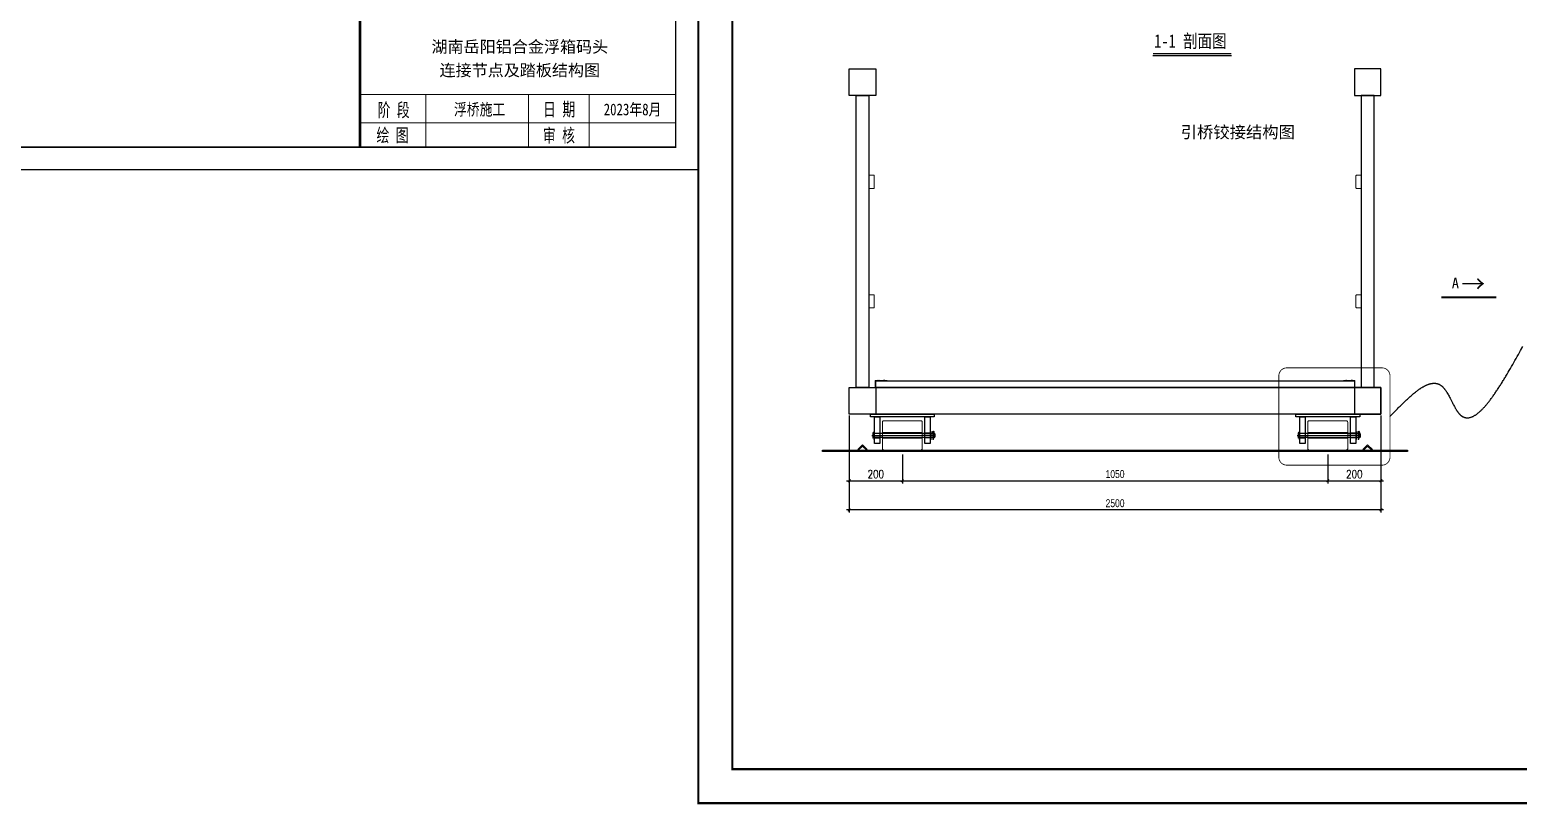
# Model space of a CAD drawing. Extents: x 15372 to 116961, y 24572 to 128109.
# Drawn here: x 28356 to 33955, y 25073 to 27989 of the extents above; entities that cross this region are included whole.
import ezdxf
from ezdxf.enums import TextEntityAlignment as Align

# ---------------------------------------------------------------- set-up
doc = ezdxf.new("R2010")
doc.units = 0
doc.header["$LTSCALE"] = 1000
doc.header["$MEASUREMENT"] = 0
for name, pattern in [('CENTER', [2, 1.25, -0.25, 0.25, -0.25]), ('DASHED2', [9.525, 6.35, -3.175]), ('DIVIDEX2', [63.5, 25.4, -12.7, 0, -12.7, 0, -12.7])]:
    doc.linetypes.add(name, pattern=pattern)
for name, color, linetype in [('BS-Index symbol', 35, 'Continuous'), ('HR-dimension', 9, 'Continuous'), ('HR-Longgu', 32, 'Continuous'), ('HR-看线', 143, 'Continuous'), ('SGIDI_TK_TEXT', 3, 'Continuous'), ('打印图框', 255, 'Continuous'), ('连接端梁', 130, 'Continuous'), ('铝横梁', 220, 'Continuous'), ('铝通', 4, 'Continuous'), ('面板', 44, 'Continuous')]:
    doc.layers.add(name, color=color, linetype=linetype)
for name, color, linetype, lineweight in [('图框', 7, 'Continuous', 13), ('型材', 7, 'Continuous', 15), ('文本 @ 1 (1)', 3, 'Continuous', 13)]:
    doc.layers.add(name, color=color, linetype=linetype, lineweight=lineweight)
doc.styles.add('Arial', font='')
doc.styles.add('HZTXT', font='txtw.shx', dxfattribs={"width": 0.8, "bigfont": 'hztxtw.shx'})
doc.styles.add('SGIDI-0', font='simhei.ttf', dxfattribs={"width": 0.8})
doc.styles.add('仿宋', font='simfang.ttf', dxfattribs={"width": 0.7})
doc.styles.add('宋体', font='')
doc.styles.add('工程字体', font='', dxfattribs={"width": 0.8})
doc.styles.get('Arial').set_extended_font_data('STXihei')
doc.styles.get('宋体').set_extended_font_data('SimSun')
doc.styles.get('工程字体').set_extended_font_data('SimSun')
doc.dimstyles.new('HR-A2-DIM10', dxfattribs={"dimscale": 10, "dimtxt": 3, "dimasz": 1, "dimexe": 1, "dimexo": 1.5, "dimgap": 1, "dimtad": 1, "dimdec": 1, "dimdsep": 46, "dimtxsty": 'HZTXT', "dimblk": 'ARCHTICK', "dimcen": 0, "dimdle": 1, "dimclrd": 256, "dimclre": 256, "dimclrt": 6, "dimadec": 1, "dimazin": 0, "dimtfac": 1, "dimtdec": 1, "dimtix": 1, "dimtmove": 2, "dimatfit": 3, "dimfxl": 15, "dimtolj": 1, "dimtzin": 0, "dimarcsym": 1})

# ---------------------------------------------------------------- blocks, each defined once
blk = doc.blocks.new('*U272')
blk.add_line((0, 0), (29.5, 0))
at = {"const_width": 0.5}
blk.add_lwpolyline([(0, 0.75), (29.5, 0.75)], dxfattribs=at)
at = {"style": '工程字体', "width": 0.8}
blk.add_attdef('图名标注', (0.42, 3), '', height=5, dxfattribs=at)
blk = doc.blocks.new('25-3')
blk.add_lwpolyline([(0, 0), (25, 0), (25, 2, 0.414214), (24, 3), (6.5, 3, -0.414214), (3, 6.5), (3, 24, 0.414214), (2, 25), (0, 25)], format="xyb", close=True)
blk = doc.blocks.new('_ArchTick')
at = {"color": 0, "linetype": 'ByBlock', "const_width": 0.4}
blk.add_lwpolyline([(-0.5, -0.5), (0.5, 0.5)], dxfattribs=at)
blk = doc.blocks.new('*D502')
at = {"layer": 'Defpoints', "color": 0, "ltscale": 1.5, "transparency": 16777216}
for p in [(31438.3, 26551.5, 0), (31638.3, 26404.5, 0), (31638.3, 26291)]:
    blk.add_point(p, dxfattribs=at)
at = {"layer": 'HR-dimension', "lineweight": -2, "ltscale": 1.5, "transparency": 16777216}
for p, q in [((31438.3, 26536.5), (31438.3, 26281)), ((31638.3, 26389.5), (31638.3, 26281)), ((31428.3, 26291), (31648.3, 26291))]:
    blk.add_line(p, q, dxfattribs=at)
at = {"layer": 'HR-dimension', "lineweight": -2, "ltscale": 1.5, "transparency": 16777216, "xscale": 10, "yscale": 10, "zscale": 10, "rotation": 180}
blk.add_blockref('_ArchTick', (31438.3, 26291), dxfattribs=at)
at = {"layer": 'HR-dimension', "lineweight": -2, "ltscale": 1.5, "transparency": 16777216, "xscale": 10, "yscale": 10, "zscale": 10}
blk.add_blockref('_ArchTick', (31638.3, 26291), dxfattribs=at)
at = {"layer": 'HR-dimension', "color": 6, "ltscale": 1.5, "transparency": 16777216, "insert": (31538.3, 26316), "char_height": 30, "attachment_point": 5, "style": 'HZTXT'}
blk.add_mtext('\\A1;200', dxfattribs=at)
blk = doc.blocks.new('*D503')
at = {"layer": 'Defpoints', "color": 0, "ltscale": 1.5, "transparency": 16777216}
for p in [(31638.3, 26404.5, 0), (33238.3, 26404.5, 0), (33238.3, 26291)]:
    blk.add_point(p, dxfattribs=at)
at = {"layer": 'HR-dimension', "lineweight": -2, "ltscale": 1.5, "transparency": 16777216}
for p, q in [((31638.3, 26389.5), (31638.3, 26281)), ((33238.3, 26389.5), (33238.3, 26281)), ((31628.3, 26291), (33248.3, 26291))]:
    blk.add_line(p, q, dxfattribs=at)
at = {"layer": 'HR-dimension', "lineweight": -2, "ltscale": 1.5, "transparency": 16777216, "xscale": 10, "yscale": 10, "zscale": 10, "rotation": 180}
blk.add_blockref('_ArchTick', (31638.3, 26291), dxfattribs=at)
at = {"layer": 'HR-dimension', "lineweight": -2, "ltscale": 1.5, "transparency": 16777216, "xscale": 10, "yscale": 10, "zscale": 10}
blk.add_blockref('_ArchTick', (33238.3, 26291), dxfattribs=at)
at = {"layer": 'HR-dimension', "color": 6, "ltscale": 1.5, "transparency": 16777216, "insert": (32438.3, 26316), "char_height": 30, "attachment_point": 5, "style": 'HZTXT'}
blk.add_mtext('\\A1;{\\Fhztxt_e,hztxt|c134;1050}', dxfattribs=at)
blk = doc.blocks.new('*D504')
at = {"layer": 'Defpoints', "color": 0, "ltscale": 1.5, "transparency": 16777216}
for p in [(33438.3, 26551.5, 0), (33238.3, 26404.5, 0), (33438.3, 26291)]:
    blk.add_point(p, dxfattribs=at)
at = {"layer": 'HR-dimension', "lineweight": -2, "ltscale": 1.5, "transparency": 16777216}
for p, q in [((33438.3, 26536.5), (33438.3, 26281)), ((33238.3, 26389.5), (33238.3, 26281)), ((33228.3, 26291), (33448.3, 26291))]:
    blk.add_line(p, q, dxfattribs=at)
at = {"layer": 'HR-dimension', "lineweight": -2, "ltscale": 1.5, "transparency": 16777216, "xscale": 10, "yscale": 10, "zscale": 10, "rotation": 180}
blk.add_blockref('_ArchTick', (33238.3, 26291), dxfattribs=at)
at = {"layer": 'HR-dimension', "lineweight": -2, "ltscale": 1.5, "transparency": 16777216, "xscale": 10, "yscale": 10, "zscale": 10}
blk.add_blockref('_ArchTick', (33438.3, 26291), dxfattribs=at)
at = {"layer": 'HR-dimension', "color": 6, "ltscale": 1.5, "transparency": 16777216, "insert": (33338.3, 26316), "char_height": 30, "attachment_point": 5, "style": 'HZTXT'}
blk.add_mtext('\\A1;200', dxfattribs=at)
blk = doc.blocks.new('*D505')
at = {"layer": 'Defpoints', "color": 0, "ltscale": 1.5, "transparency": 16777216}
for p in [(31438.3, 26551.5, 0), (33438.3, 26551.5, 0), (31438.3, 26181.2)]:
    blk.add_point(p, dxfattribs=at)
at = {"layer": 'HR-dimension', "lineweight": -2, "ltscale": 1.5, "transparency": 16777216}
for p, q in [((31438.3, 26536.5), (31438.3, 26171.2)), ((33438.3, 26536.5), (33438.3, 26171.2)), ((33448.3, 26181.2), (31428.3, 26181.2))]:
    blk.add_line(p, q, dxfattribs=at)
at = {"layer": 'HR-dimension', "lineweight": -2, "ltscale": 1.5, "transparency": 16777216, "xscale": 10, "yscale": 10, "zscale": 10, "rotation": 180}
blk.add_blockref('_ArchTick', (31438.3, 26181.2), dxfattribs=at)
at = {"layer": 'HR-dimension', "lineweight": -2, "ltscale": 1.5, "transparency": 16777216, "xscale": 10, "yscale": 10, "zscale": 10}
blk.add_blockref('_ArchTick', (33438.3, 26181.2), dxfattribs=at)
at = {"layer": 'HR-dimension', "color": 6, "ltscale": 1.5, "transparency": 16777216, "insert": (32438.3, 26206.2), "char_height": 30, "attachment_point": 5, "style": 'HZTXT'}
blk.add_mtext('\\A1;{\\Fhztxt_e,hztxt|c134;2500}', dxfattribs=at)
blk = doc.blocks.new('A$C71295326')
at = {"color": 1, "linetype": 'CENTER', "ltscale": 0.16}
for p, q in [((-115, -80), (-75, -80)), ((115, -80), (75, -80))]:
    blk.add_line(p, q, dxfattribs=at)
at = {"linetype": 'DASHED2'}
for p, q in [((-105, -71.5), (-85, -71.5)), ((-105, -88.5), (-85, -88.5)), ((105, -71.5), (85, -71.5)), ((105, -88.5), (85, -88.5))]:
    blk.add_line(p, q, dxfattribs=at)
for points in [[(-120, 0), (120, 0), (120, -10), (-120, -10)], [(-105, -10), (-85, -10), (-85, -110), (-105, -110)], [(85, -10), (105, -10), (105, -110), (85, -110)]]:
    blk.add_lwpolyline(points, close=True)
blk = doc.blocks.new('A$C0ed95738')
at = {"layer": '图框'}
h = blk.add_hatch(color=256, dxfattribs=at)
h.paths.add_polyline_path([(75, -63.5), (-75, -63.5), (-75, -65.6), (75, -65.6)])
h.paths.add_polyline_path([(75, -44.4), (-75, -44.4), (-75, -46.5), (75, -46.5)])
at = {"layer": '图框', "color": 1, "linetype": 'CENTER', "ltscale": 0.5}
blk.add_line((-79.9, -55), (79.2, -55), dxfattribs=at)
at = {"layer": '图框', "linetype": 'DASHED2', "ltscale": 0.5}
for p, q in [((-75, -44.4), (75, -44.4)), ((-75, -46.5), (75, -46.5)), ((-75, -63.5), (75, -63.5)), ((-75, -65.6), (75, -65.6))]:
    blk.add_line(p, q, dxfattribs=at)
at = {"layer": '图框'}
blk.add_lwpolyline([(-70, 0), (70, 0, -0.414214), (75, -5), (75, -105, -0.414214), (70, -110), (-70, -110, -0.414214), (-75, -105), (-75, -5, -0.414214)], format="xyb", close=True, dxfattribs=at)
blk = doc.blocks.new('A$C3ad6133d')
at = {"color": 7, "linetype": 'Continuous', "lineweight": 15}
for p, q in [((-4, 24), (-4, -16)), ((-4, 24), (0, 24)), ((4, 30), (0, 30)), ((0, -16), (0, 30)), ((4, -16), (4, 30))]:
    blk.add_line(p, q, dxfattribs=at)
at = {"color": 8, "linetype": 'Continuous', "lineweight": 15}
for p, q in [((-5, -19), (-2, -21)), ((-4, -16), (4, -16)), ((5, -19), (2, -21))]:
    blk.add_line(p, q, dxfattribs=at)
at = {"color": 7, "linetype": 'Continuous', "lineweight": 15}
for centre, radius, start, end in [((0, -24), 7.35, 131.3178, 48.6822), ((-7, -16), 3.47, 311.3178, 0), ((0, -24), 3.67, 131.3178, 48.6822), ((-7, -16), 7.14, 311.3178, 0), ((7, -16), 7.14, 180, 228.6822), ((7, -16), 3.47, 180, 228.6822)]:
    blk.add_arc(centre, radius, start, end, dxfattribs=at)
blk = doc.blocks.new('A$C1a92a842')
at = {"color": 4}
for p, q in [((-223, -143.5), (-223, -176.5)), ((-216, -143.5), (-216, -176.5)), ((-216, -144), (240, -144)), ((240, -176), (-216, -176)), ((244, -148), (240, -144)), ((240, -176), (244, -172)), ((244, -148), (244, -172))]:
    blk.add_line(p, q, dxfattribs=at)
blk.add_circle((233, -160), 4.5, dxfattribs=at)
for centre, start, end in [((-219.5, -143.5), 0, 180), ((-219.5, -176.5), 180, 0)]:
    blk.add_arc(centre, 3.5, start, end, dxfattribs=at)
at = {"layer": '图框', "color": 1, "linetype": 'CENTER', "ltscale": 0.1}
for p, q in [((227.5, -160), (238.5, -160)), ((233, -154.5), (233, -165.5))]:
    blk.add_line(p, q, dxfattribs=at)
at = {"layer": '图框', "color": 4}
blk.add_line((240, -144), (240, -176), dxfattribs=at)
for points in [[(-210, -130), (-216, -130), (-216, -190), (-210, -190)], [(210, -130), (216, -130), (216, -190), (210, -190)]]:
    blk.add_lwpolyline(points, close=True, dxfattribs=at)
at = {"layer": 'HR-dimension', "xscale": 2, "yscale": 2, "zscale": 2}
blk.add_blockref('A$C0ed95738', (0, -50), dxfattribs=at)
at = {"layer": 'HR-dimension', "rotation": 180}
blk.add_blockref('A$C3ad6133d', (233, -160), dxfattribs=at)
at = {"layer": 'HR-Longgu', "xscale": 2, "yscale": 2, "zscale": 2}
blk.add_blockref('A$C71295326', (0, 0), dxfattribs=at)
blk = doc.blocks.new('Fushou')
at = {"layer": '型材'}
blk.add_lwpolyline([(320873, 174507, 0.414214), (320878, 174512), (320878, 174602, 0.414214), (320873, 174607), (320843, 174607, 0.414214), (320838, 174602), (320838, 174512, 0.414214), (320843, 174507)], format="xyb", close=True, dxfattribs=at)
at = {"layer": '型材', "elevation": 0}
blk.add_lwpolyline([(320873, 173607, 0.414214), (320878, 173612), (320878, 173702, 0.414214), (320873, 173707), (320843, 173707, 0.414214), (320838, 173702), (320838, 173612, 0.414214), (320843, 173607)], format="xyb", close=True, dxfattribs=at)
at = {"layer": '铝横梁', "color": 6}
blk.add_lwpolyline([(320742, 175207), (320838, 175207), (320838, 173007), (320742, 173007)], close=True, dxfattribs=at)
at = {"layer": '铝通'}
for points in [[(320690, 175207), (320690, 175407), (320890, 175407), (320890, 175207), (320690, 175207)], [(320690, 172807), (320690, 173007), (320890, 173007), (320890, 172807), (320690, 172807)]]:
    blk.add_lwpolyline(points, dxfattribs=at)

msp = doc.modelspace()

# ---------------------------------------------------------------- linework, layer by layer
at = {"elevation": 0}
msp.add_lwpolyline([(31438.33, 26641.54), (33438.35, 26641.54), (33438.35, 26541.54), (31438.33, 26541.54)], close=True, dxfattribs=at)
at = {"layer": 'BS-Index symbol', "color": 1, "linetype": 'DIVIDEX2', "const_width": 3, "flags": 128}
msp.add_lwpolyline([(33084.23, 26715.93), (33442.3, 26715.93, -0.4142136), (33472.3, 26685.93), (33472.3, 26379.62, -0.4142136), (33442.3, 26349.62), (33084.23, 26349.62, -0.4142136), (33054.23, 26379.62), (33054.23, 26685.93, -0.4142136)], format="xyb", close=True, dxfattribs=at)
at = {"layer": 'BS-Index symbol', "color": 1, "linetype": 'DIVIDEX2'}
msp.add_spline([(33472.3, 26532.77), (33668.26, 26646.53), (33728.95, 26547.5), (33972.33, 26796.42)], degree=3, dxfattribs=at)
at = {"layer": 'HR-看线', "elevation": 0}
msp.add_lwpolyline([(33538.33, 26406.54), (33538.33, 26400.54), (31338.33, 26400.54), (31338.33, 26406.54)], close=True, dxfattribs=at)
at = {"layer": '图框'}
for p, q in [((29598.33, 27744.85), (30786, 27744.85)), ((29845.52, 27744.85), (29845.52, 27546.93)), ((30232.15, 27744.85), (30232.15, 27546.93)), ((30459.65, 27744.85), (30459.65, 27546.93)), ((29598.33, 27638.13), (30786, 27638.13)), ((29886.96, 27546.93), (30786, 27546.93))]:
    msp.add_line(p, q, dxfattribs=at)
at = {"layer": '图框', "const_width": 8.99}
msp.add_lwpolyline([(29598.33, 28147.26), (29598.33, 27546.93)], dxfattribs=at)
at = {"layer": '图框', "color": 3, "const_width": 7.5}
msp.add_lwpolyline([(33665.32, 26981.82), (33872.33, 26981.82)], dxfattribs=at)
at = {"layer": '型材', "color": 4, "elevation": 0}
for points in [[(31547.28, 26669.59, 0.4142136), (31546.72, 26669.59), (31545.79, 26668.65, -0.1989124), (31545.51, 26668.54), (31537.33, 26668.54, 0.4142136), (31536.33, 26667.54), (31536.33, 26645.04, 0.4142136), (31536.83, 26644.54), (31537.83, 26644.54, 0.4142136), (31538.33, 26645.04), (31538.33, 26666.54), (31581.03, 26666.54, 0.6656441), (31581.25, 26667.05, 0.2007367), (31577.69, 26668.54), (31572.16, 26668.54, -0.1989124), (31571.88, 26668.65), (31570.95, 26669.59, 0.4142136), (31570.38, 26669.59), (31569.62, 26668.82, -0.4142136), (31569.05, 26668.82), (31568.28, 26669.59, 0.4142136), (31567.72, 26669.59), (31566.79, 26668.65, -0.1989124), (31566.51, 26668.54), (31551.16, 26668.54, -0.1989124), (31550.88, 26668.65), (31549.95, 26669.59, 0.4142136), (31549.38, 26669.59), (31548.62, 26668.82, -0.4142136), (31548.05, 26668.82)], [(33329.39, 26669.59, -0.4142136), (33329.96, 26669.59), (33330.89, 26668.65, 0.1989124), (33331.17, 26668.54), (33339.35, 26668.54, -0.4142136), (33340.35, 26667.54), (33340.35, 26645.04, -0.4142136), (33339.85, 26644.54), (33338.85, 26644.54, -0.4142136), (33338.35, 26645.04), (33338.35, 26666.54), (33295.65, 26666.54, -0.6656441), (33295.43, 26667.05, -0.2007367), (33298.99, 26668.54), (33304.52, 26668.54, 0.1989124), (33304.8, 26668.65), (33305.73, 26669.59, -0.4142136), (33306.3, 26669.59), (33307.06, 26668.82, 0.4142136), (33307.63, 26668.82), (33308.39, 26669.59, -0.4142136), (33308.96, 26669.59), (33309.89, 26668.65, 0.1989124), (33310.17, 26668.54), (33325.52, 26668.54, 0.1989124), (33325.8, 26668.65), (33326.73, 26669.59, -0.4142136), (33327.3, 26669.59), (33328.06, 26668.82, 0.4142136), (33328.63, 26668.82)]]:
    msp.add_lwpolyline(points, format="xyb", close=True, dxfattribs=at)
at = {"layer": '连接端梁', "color": 0}
for points, const_width in [([(25011.76, 32093.11), (30870.48, 32093.11), (30870.48, 27462.45), (25011.76, 27462.45)], 5.28), ([(30870.48, 32093.11), (39747.32, 32093.11), (39747.32, 25076.97), (30870.48, 25076.97)], 8), ([(25096.24, 32008.63), (30786, 32008.63), (30786, 27546.93), (25096.24, 27546.93)], 5.28), ([(30998.48, 31965.11), (39619.32, 31965.11), (39619.32, 25204.97), (30998.48, 25204.97)], 8)]:
    msp.add_lwpolyline(points, close=True, dxfattribs=dict(at, const_width=const_width))
at = {"layer": '面板', "elevation": 0}
msp.add_lwpolyline([(31538.33, 26641.54), (31538.33, 26666.54), (33338.35, 26666.54), (33338.35, 26641.54)], close=True, dxfattribs=at)

# ---------------------------------------------------------------- block references
at = {"xscale": 10, "yscale": 10, "zscale": 10}
msp.add_blockref('*U272', (32580.94, 27891.48, 0), dxfattribs=at).add_auto_attribs({'图名标注': '1-1 剖面图'})
at = {"color": 7, "yscale": 0.4999999999999994, "zscale": 0.4999999999999994}
for p, xscale in [((-128906.67, -59862.04, 0), 0.4999999999999994), ((193783.35, -59862.04, 0), -0.4999999999999994)]:
    msp.add_blockref('Fushou', p, dxfattribs=dict(at, xscale=xscale))
at = {"xscale": -1, "rotation": 134.9999999999999}
msp.add_blockref('25-3', (31488.33, 26425.92, 0), dxfattribs=at)
at = {"rotation": 224.9999999999999}
msp.add_blockref('25-3', (33388.33, 26425.92, 0), dxfattribs=at)
at = {"layer": 'HR-dimension', "xscale": 0.5, "yscale": 0.5, "zscale": 0.5}
for p in [(31638.33, 26541.54, 0), (33238.33, 26541.54, 0)]:
    msp.add_blockref('A$C1a92a842', p, dxfattribs=at)

# ---------------------------------------------------------------- texts
at = {"layer": 'SGIDI_TK_TEXT', "color": 7, "style": '仿宋', "width": 0.7}
for s, p in [('阶 段', (29724.82, 27686.86)), ('日 期', (30347.49, 27689.34)), ('绘 图', (29720.7, 27591.67)), ('审 核', (30346.35, 27591.12))]:
    msp.add_text(s, height=50.688, dxfattribs=at).set_placement(p, align=Align.MIDDLE_CENTER)
at = {"layer": 'SGIDI_TK_TEXT', "color": 7, "style": 'SGIDI-0'}
for tag, p in [('湖南岳阳铝合金浮箱码头', (30199.41, 27924.9)), ('连接节点及踏板结构图', (30199.41, 27836.41))]:
    msp.add_attdef(tag, text='', height=44.27, dxfattribs=at).set_placement(p, align=Align.MIDDLE_CENTER)
at = {"layer": 'SGIDI_TK_TEXT', "color": 7, "style": 'SGIDI-0', "width": 0.8}
for tag, p in [('浮桥施工', (30048.3, 27688.96)), ('2023年8月', (30623.51, 27688.96))]:
    msp.add_attdef(tag, text='建设单位', height=44.271, dxfattribs=at).set_placement(p, align=Align.MIDDLE_CENTER)
at = {"layer": '图框', "color": 3, "insert": (33830.09, 27064.5), "char_height": 65.62, "width": 1477.2718, "attachment_point": 3, "style": '宋体'}
msp.add_mtext('→', dxfattribs=at)
at = {"layer": '打印图框', "color": 6, "insert": (32685.04, 27625.93, 0), "char_height": 45, "attachment_point": 1, "style": 'Arial'}
msp.add_mtext_dynamic_manual_height_columns('引桥铰接结构图', width=691.5685, gutter_width=12.5, heights=[0], dxfattribs=at)
at = {"layer": '文本 @ 1 (1)', "style": '宋体'}
msp.add_text('A', height=39.37, dxfattribs=at).set_placement((33704.97, 27015.63))

# ---------------------------------------------------------------- dimensions: what is measured, and where the dimension line sits
at = {"layer": 'HR-dimension', "ltscale": 1.5}
for base, p1, p2, picture, middle in [((31638.33, 26290.99), (31438.33, 26551.54, 0), (31638.33, 26404.54, 0), '*D502', (31538.33, 26315.99)), ((33438.33, 26290.99), (33238.33, 26404.54, 0), (33438.33, 26551.54, 0), '*D504', (33338.33, 26315.99))]:
    dim = msp.add_linear_dim(base=base, p1=p1, p2=p2, dimstyle='HR-A2-DIM10', override={"dimdec": 0}, dxfattribs=at)
    dim.commit()
    dim.dimension.update_dxf_attribs({"geometry": picture, "text_midpoint": middle})
for base, p1, p2, text, picture, middle in [((31438.33, 26181.23), (33438.33, 26551.54, 0), (31438.33, 26551.54, 0), '{\\Fhztxt_e,hztxt|c134;2500}', '*D505', (32438.33, 26206.23)), ((33238.33, 26290.99), (31638.33, 26404.54, 0), (33238.33, 26404.54, 0), '{\\Fhztxt_e,hztxt|c134;1050}', '*D503', (32438.33, 26315.99))]:
    dim = msp.add_linear_dim(base=base, p1=p1, p2=p2, text=text, dimstyle='HR-A2-DIM10', override={"dimdec": 0}, dxfattribs=at)
    dim.commit()
    dim.dimension.update_dxf_attribs({"geometry": picture, "text_midpoint": middle})

doc.saveas('drawing.dxf')
